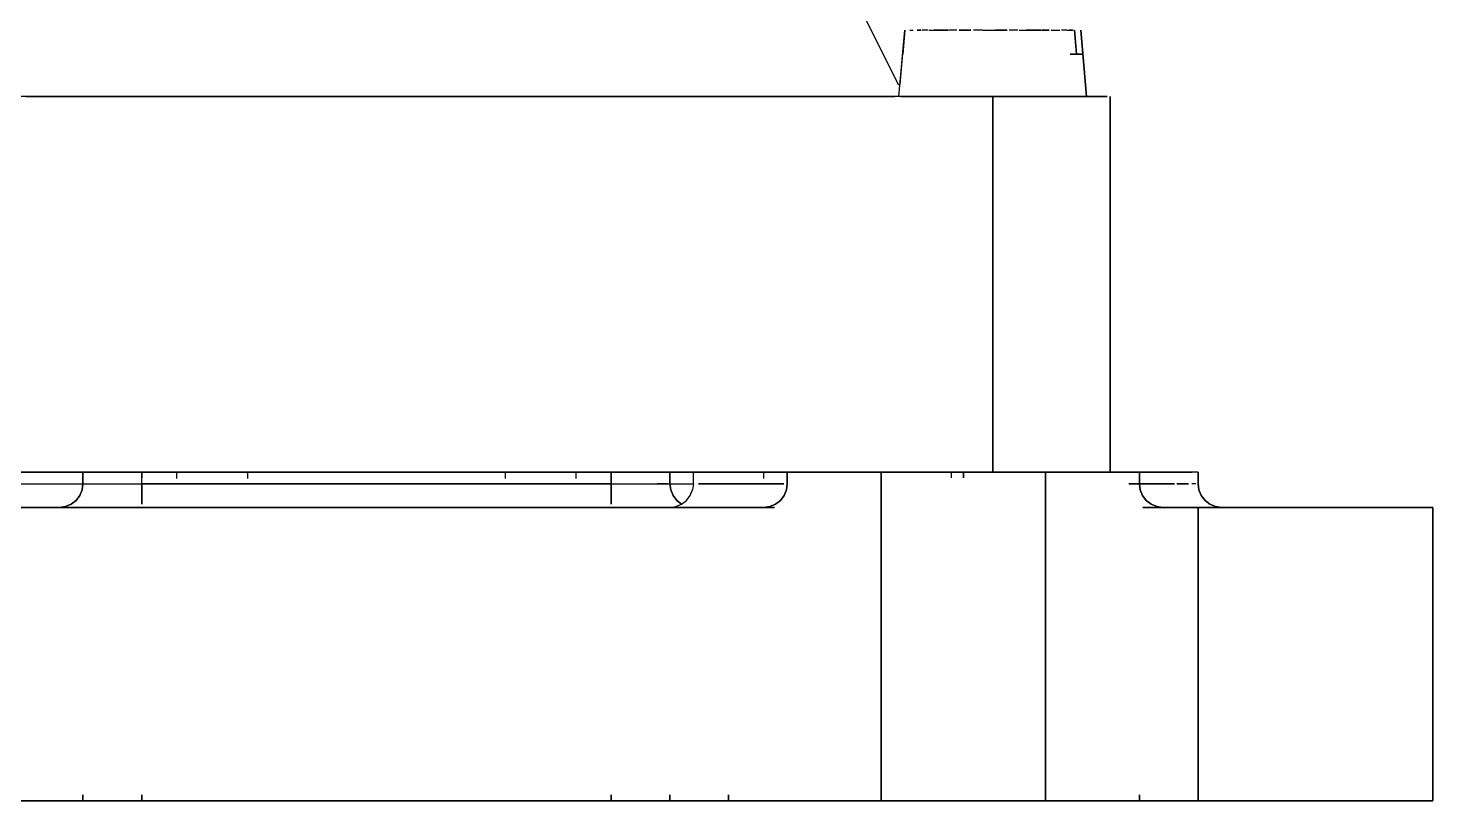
# Model space of a CAD drawing. Header units: millimetres. Extents: x 8 to 862, y 8 to 289.
# Drawn here: x 224.2 to 284, y 74.1 to 107 of the extents above; entities that cross this region are included whole.
import ezdxf

# ---------------------------------------------------------------- set-up
doc = ezdxf.new("R2010")
doc.units = ezdxf.units.MM
doc.layers.add('OUTLINE', color=7, linetype='Continuous')

msp = doc.modelspace()

# ---------------------------------------------------------------- linework, layer by layer
at = {"layer": 'OUTLINE'}
for p, q in [((261.276, 104.563), (255.521, 116.083)), ((261.285, 104.081), (261.527, 106.898)), ((261.524, 106.898), (261.327, 104.595)), ((261.527, 106.898), (261.442, 105.883)), ((261.74, 106.898), (261.882, 106.898)), ((262.224, 106.898), (262.062, 106.898)), ((262.062, 106.898), (262.224, 106.898)), ((262.517, 106.898), (262.274, 106.898)), ((262.558, 106.898), (262.788, 106.898)), ((262.788, 106.898), (262.945, 106.898)), ((262.945, 106.898), (262.788, 106.898)), ((263.087, 106.898), (262.945, 106.898)), ((262.945, 106.898), (263.087, 106.898)), ((263.376, 106.898), (263.087, 106.898)), ((263.087, 106.898), (263.376, 106.898)), ((263.745, 106.898), (263.406, 106.898)), ((264.1, 106.898), (263.843, 106.898)), ((263.843, 106.898), (264.1, 106.898)), ((264.342, 106.898), (264.1, 106.898)), ((264.1, 106.898), (264.342, 106.898)), ((264.841, 106.898), (264.466, 106.898)), ((264.856, 106.898), (265.222, 106.898)), ((265.222, 106.898), (265.378, 106.898)), ((265.603, 106.898), (265.378, 106.898)), ((265.378, 106.898), (265.603, 106.898)), ((265.898, 106.898), (265.603, 106.898)), ((265.603, 106.898), (265.898, 106.898)), ((266.35, 106.898), (265.981, 106.898)), ((266.406, 106.898), (266.707, 106.898)), ((266.707, 106.898), (266.893, 106.898)), ((266.893, 106.898), (266.707, 106.898)), ((267.053, 106.898), (266.893, 106.898)), ((266.893, 106.898), (267.053, 106.898)), ((267.351, 106.898), (267.053, 106.898)), ((267.053, 106.898), (267.351, 106.898)), ((267.377, 106.898), (267.682, 106.898)), ((267.682, 106.898), (267.377, 106.898)), ((267.764, 106.898), (267.962, 106.898)), ((267.962, 106.898), (268.131, 106.898)), ((268.435, 106.898), (268.213, 106.898)), ((268.444, 106.898), (268.624, 106.898)), ((268.494, 106.898), (268.674, 106.898)), ((268.703, 106.898), (268.532, 106.898)), ((268.845, 105.883), (268.757, 106.898)), ((268.757, 106.898), (268.845, 105.883)), ((269.025, 106.898), (269.114, 105.883)), ((269.114, 105.883), (269.025, 106.898)), ((269.028, 106.898), (269.276, 104.081)), ((269.276, 104.081), (269.031, 106.898)), ((268.845, 105.883), (268.579, 105.883)), ((268.579, 105.883), (268.845, 105.883)), ((268.585, 105.883), (269.114, 105.883)), ((269.114, 105.883), (268.585, 105.883)), ((265.278, 104.081), (215.654, 104.081)), ((226.167, 104.081), (223.639, 104.081)), ((225.003, 104.081), (224.096, 104.081)), ((224.096, 104.081), (225.003, 104.081)), ((225.907, 104.081), (225.003, 104.081)), ((225.003, 104.081), (225.907, 104.081)), ((226.881, 104.081), (225.907, 104.081)), ((225.907, 104.081), (226.881, 104.081)), ((228.946, 104.081), (226.167, 104.081)), ((227.856, 104.081), (226.881, 104.081)), ((226.881, 104.081), (227.856, 104.081)), ((228.889, 104.081), (227.856, 104.081)), ((227.856, 104.081), (228.889, 104.081)), ((229.923, 104.081), (228.889, 104.081)), ((228.889, 104.081), (229.923, 104.081)), ((231.919, 104.081), (228.946, 104.081)), ((231.007, 104.081), (229.923, 104.081)), ((229.923, 104.081), (231.007, 104.081)), ((232.088, 104.081), (231.007, 104.081)), ((231.007, 104.081), (232.088, 104.081)), ((235.035, 104.081), (231.919, 104.081)), ((233.207, 104.081), (232.088, 104.081)), ((232.088, 104.081), (233.207, 104.081)), ((234.326, 104.081), (233.207, 104.081)), ((233.207, 104.081), (234.326, 104.081)), ((235.469, 104.081), (234.326, 104.081)), ((234.326, 104.081), (235.469, 104.081)), ((238.224, 104.081), (235.035, 104.081)), ((236.612, 104.081), (235.469, 104.081)), ((235.469, 104.081), (236.612, 104.081)), ((237.769, 104.081), (236.612, 104.081)), ((236.612, 104.081), (237.769, 104.081)), ((238.927, 104.081), (237.769, 104.081)), ((237.769, 104.081), (238.927, 104.081)), ((241.431, 104.081), (238.224, 104.081)), ((240.082, 104.081), (238.927, 104.081)), ((238.927, 104.081), (240.082, 104.081)), ((241.239, 104.081), (240.082, 104.081)), ((240.082, 104.081), (241.239, 104.081)), ((242.385, 104.081), (241.239, 104.081)), ((241.239, 104.081), (242.385, 104.081)), ((244.591, 104.081), (241.431, 104.081)), ((243.531, 104.081), (242.385, 104.081)), ((242.385, 104.081), (243.531, 104.081)), ((244.65, 104.081), (243.531, 104.081)), ((243.531, 104.081), (244.65, 104.081)), ((247.645, 104.081), (244.591, 104.081)), ((245.772, 104.081), (244.65, 104.081)), ((244.65, 104.081), (245.772, 104.081)), ((246.859, 104.081), (245.772, 104.081)), ((245.772, 104.081), (246.859, 104.081)), ((247.943, 104.081), (246.859, 104.081)), ((246.859, 104.081), (247.943, 104.081)), ((250.527, 104.081), (247.645, 104.081)), ((248.982, 104.081), (247.943, 104.081)), ((247.943, 104.081), (248.982, 104.081)), ((250.022, 104.081), (248.982, 104.081)), ((248.982, 104.081), (250.022, 104.081)), ((251.002, 104.081), (250.022, 104.081)), ((250.022, 104.081), (251.002, 104.081)), ((253.188, 104.081), (250.527, 104.081)), ((251.98, 104.081), (251.002, 104.081)), ((251.002, 104.081), (251.98, 104.081)), ((252.892, 104.081), (251.98, 104.081)), ((251.98, 104.081), (252.892, 104.081)), ((253.805, 104.081), (252.892, 104.081)), ((252.892, 104.081), (253.805, 104.081)), ((255.571, 104.081), (253.188, 104.081)), ((254.638, 104.081), (253.805, 104.081)), ((253.805, 104.081), (254.638, 104.081)), ((255.47, 104.081), (254.638, 104.081)), ((254.638, 104.081), (255.47, 104.081)), ((256.218, 104.081), (255.47, 104.081)), ((255.47, 104.081), (256.218, 104.081)), ((257.635, 104.081), (255.571, 104.081)), ((256.962, 104.081), (256.218, 104.081)), ((256.218, 104.081), (256.962, 104.081)), ((257.614, 104.081), (256.962, 104.081)), ((256.962, 104.081), (257.614, 104.081)), ((258.264, 104.081), (257.614, 104.081)), ((257.614, 104.081), (258.264, 104.081)), ((259.336, 104.081), (257.635, 104.081)), ((258.813, 104.081), (258.264, 104.081)), ((258.264, 104.081), (258.813, 104.081)), ((259.363, 104.081), (258.813, 104.081)), ((258.813, 104.081), (259.363, 104.081)), ((260.641, 104.081), (259.336, 104.081)), ((259.803, 104.081), (259.363, 104.081)), ((259.363, 104.081), (259.803, 104.081)), ((260.246, 104.081), (259.803, 104.081)), ((259.803, 104.081), (260.246, 104.081)), ((260.573, 104.081), (260.246, 104.081)), ((260.246, 104.081), (260.573, 104.081)), ((260.901, 104.081), (260.573, 104.081)), ((260.573, 104.081), (260.901, 104.081)), ((261.303, 104.081), (260.641, 104.081)), ((261.114, 104.081), (260.901, 104.081)), ((260.901, 104.081), (261.114, 104.081)), ((261.359, 104.081), (261.507, 104.081)), ((261.507, 104.081), (261.359, 104.081)), ((261.507, 104.081), (261.731, 104.081)), ((261.731, 104.081), (261.507, 104.081)), ((262.023, 104.081), (261.731, 104.081)), ((261.731, 104.081), (262.023, 104.081)), ((262.378, 104.081), (262.023, 104.081)), ((262.023, 104.081), (262.378, 104.081)), ((262.378, 104.081), (262.788, 104.081)), ((262.788, 104.081), (262.378, 104.081)), ((263.249, 104.081), (262.788, 104.081)), ((262.788, 104.081), (263.249, 104.081)), ((263.748, 104.081), (263.249, 104.081)), ((263.249, 104.081), (263.748, 104.081)), ((264.277, 104.081), (263.748, 104.081)), ((263.748, 104.081), (264.277, 104.081)), ((264.277, 104.081), (264.826, 104.081)), ((264.826, 104.081), (264.277, 104.081)), ((264.826, 104.081), (265.384, 104.081)), ((265.384, 104.081), (264.826, 104.081)), ((265.278, 88.081), (265.278, 104.081)), ((265.278, 104.081), (265.278, 88.081)), ((265.278, 104.081), (266.391, 104.081)), ((266.391, 104.081), (265.278, 104.081)), ((265.939, 104.081), (265.384, 104.081)), ((265.384, 104.081), (265.939, 104.081)), ((266.483, 104.081), (265.939, 104.081)), ((265.939, 104.081), (266.483, 104.081)), ((266.391, 104.081), (267.448, 104.081)), ((267.448, 104.081), (266.391, 104.081)), ((266.483, 104.081), (267.002, 104.081)), ((267.002, 104.081), (266.483, 104.081)), ((267.487, 104.081), (267.002, 104.081)), ((267.002, 104.081), (267.487, 104.081)), ((267.448, 104.081), (268.396, 104.081)), ((268.396, 104.081), (267.448, 104.081)), ((267.487, 104.081), (267.93, 104.081)), ((267.93, 104.081), (267.487, 104.081)), ((267.93, 104.081), (268.32, 104.081)), ((268.32, 104.081), (267.93, 104.081)), ((268.653, 104.081), (268.32, 104.081)), ((268.32, 104.081), (268.653, 104.081)), ((268.396, 104.081), (269.188, 104.081)), ((269.188, 104.081), (268.396, 104.081)), ((268.653, 104.081), (268.919, 104.081)), ((268.919, 104.081), (268.653, 104.081)), ((268.975, 104.081), (268.724, 104.081)), ((268.724, 104.081), (268.975, 104.081)), ((268.751, 104.081), (268.887, 104.081)), ((269.093, 104.081), (268.887, 104.081)), ((268.887, 104.081), (269.093, 104.081)), ((268.919, 104.081), (269.114, 104.081)), ((269.114, 104.081), (268.919, 104.081)), ((269.188, 104.081), (268.922, 104.081)), ((268.946, 104.081), (269.132, 104.081)), ((269.149, 104.081), (268.975, 104.081)), ((268.975, 104.081), (269.149, 104.081)), ((269.781, 104.081), (269.188, 104.081)), ((269.188, 104.081), (269.781, 104.081)), ((270.153, 104.081), (269.781, 104.081)), ((269.781, 104.081), (270.153, 104.081)), ((270.277, 88.081), (270.277, 104.081)), ((270.277, 104.081), (270.277, 88.081)), ((212.777, 88.081), (239.027, 88.081)), ((239.027, 88.081), (212.777, 88.081)), ((214.026, 88.081), (256.404, 88.081)), ((256.404, 88.081), (214.026, 88.081)), ((226.527, 87.582), (226.527, 88.081)), ((226.527, 88.081), (226.527, 87.582)), ((226.864, 88.081), (226.613, 88.081)), ((226.613, 88.081), (226.864, 88.081)), ((227.259, 88.081), (226.864, 88.081)), ((226.864, 88.081), (227.259, 88.081)), ((227.776, 88.081), (227.259, 88.081)), ((227.259, 88.081), (227.776, 88.081)), ((228.381, 88.081), (227.776, 88.081)), ((227.776, 88.081), (228.381, 88.081)), ((229.028, 88.081), (228.381, 88.081)), ((228.381, 88.081), (229.028, 88.081)), ((229.028, 87.833), (229.028, 88.081)), ((229.028, 88.081), (249.027, 88.081)), ((229.028, 88.081), (229.028, 87.833)), ((229.028, 87.582), (229.028, 88.081)), ((249.027, 88.081), (229.028, 88.081)), ((230.528, 87.815), (230.528, 88.081)), ((230.729, 88.081), (230.579, 88.081)), ((230.579, 88.081), (230.729, 88.081)), ((230.965, 88.081), (230.729, 88.081)), ((230.729, 88.081), (230.965, 88.081)), ((231.278, 88.081), (230.965, 88.081)), ((230.965, 88.081), (231.278, 88.081)), ((231.639, 88.081), (231.278, 88.081)), ((231.278, 88.081), (231.639, 88.081)), ((232.029, 88.081), (231.639, 88.081)), ((231.639, 88.081), (232.029, 88.081)), ((232.415, 88.081), (232.029, 88.081)), ((232.029, 88.081), (232.415, 88.081)), ((232.779, 88.081), (232.415, 88.081)), ((232.415, 88.081), (232.779, 88.081)), ((233.089, 88.081), (232.779, 88.081)), ((232.779, 88.081), (233.089, 88.081)), ((233.328, 88.081), (233.089, 88.081)), ((233.089, 88.081), (233.328, 88.081)), ((233.476, 88.081), (233.328, 88.081)), ((233.328, 88.081), (233.476, 88.081)), ((233.529, 88.081), (233.529, 87.815)), ((239.027, 88.081), (265.278, 88.081)), ((265.278, 88.081), (239.027, 88.081)), ((244.526, 87.815), (244.526, 88.081)), ((244.727, 88.081), (244.579, 88.081)), ((244.579, 88.081), (244.727, 88.081)), ((244.966, 88.081), (244.727, 88.081)), ((244.727, 88.081), (244.966, 88.081)), ((245.276, 88.081), (244.966, 88.081)), ((244.966, 88.081), (245.276, 88.081)), ((245.64, 88.081), (245.276, 88.081)), ((245.276, 88.081), (245.64, 88.081)), ((246.026, 88.081), (245.64, 88.081)), ((245.64, 88.081), (246.026, 88.081)), ((246.416, 88.081), (246.026, 88.081)), ((246.026, 88.081), (246.416, 88.081)), ((246.776, 88.081), (246.416, 88.081)), ((246.416, 88.081), (246.776, 88.081)), ((247.09, 88.081), (246.776, 88.081)), ((246.776, 88.081), (247.09, 88.081)), ((247.326, 88.081), (247.09, 88.081)), ((247.09, 88.081), (247.326, 88.081)), ((247.476, 88.081), (247.326, 88.081)), ((247.326, 88.081), (247.476, 88.081)), ((247.527, 88.081), (247.527, 87.815)), ((249.674, 88.081), (249.027, 88.081)), ((249.027, 87.833), (249.027, 88.081)), ((249.027, 87.582), (249.027, 88.081)), ((249.027, 88.081), (249.027, 87.582)), ((249.027, 88.081), (249.674, 88.081)), ((250.279, 88.081), (249.674, 88.081)), ((249.674, 88.081), (250.279, 88.081)), ((250.796, 88.081), (250.279, 88.081)), ((250.279, 88.081), (250.796, 88.081)), ((251.191, 88.081), (250.796, 88.081)), ((250.796, 88.081), (251.191, 88.081)), ((251.442, 88.081), (251.191, 88.081)), ((251.191, 88.081), (251.442, 88.081)), ((251.528, 87.582), (251.528, 88.081)), ((251.528, 88.081), (251.528, 87.582)), ((252.715, 88.081), (252.526, 88.081)), ((252.526, 88.081), (252.715, 88.081)), ((252.526, 87.582), (252.526, 88.081)), ((253.265, 88.081), (252.715, 88.081)), ((252.715, 88.081), (253.265, 88.081)), ((254.139, 88.081), (253.265, 88.081)), ((253.265, 88.081), (254.139, 88.081)), ((255.279, 88.081), (254.139, 88.081)), ((254.139, 88.081), (255.279, 88.081)), ((256.604, 88.081), (255.279, 88.081)), ((255.279, 88.081), (256.604, 88.081)), ((255.527, 87.818), (255.527, 88.081)), ((255.863, 88.081), (255.612, 88.081)), ((255.612, 88.081), (255.863, 88.081)), ((256.259, 88.081), (255.863, 88.081)), ((255.863, 88.081), (256.259, 88.081)), ((256.779, 88.081), (256.259, 88.081)), ((256.259, 88.081), (256.779, 88.081)), ((256.404, 88.081), (264.029, 88.081)), ((264.029, 88.081), (256.404, 88.081)), ((256.528, 88.081), (256.528, 87.582)), ((256.528, 88.081), (260.526, 88.081)), ((256.528, 87.582), (256.528, 88.081)), ((256.528, 88.081), (256.746, 88.081)), ((260.526, 88.081), (256.528, 88.081)), ((258.028, 88.081), (256.604, 88.081)), ((256.604, 88.081), (258.028, 88.081)), ((257.387, 88.081), (256.746, 88.081)), ((256.746, 88.081), (257.387, 88.081)), ((257.381, 88.081), (256.779, 88.081)), ((256.779, 88.081), (257.381, 88.081)), ((258.028, 88.081), (257.381, 88.081)), ((257.381, 88.081), (258.028, 88.081)), ((258.415, 88.081), (257.387, 88.081)), ((257.387, 88.081), (258.415, 88.081)), ((258.028, 88.081), (258.675, 88.081)), ((258.675, 88.081), (258.028, 88.081)), ((259.451, 88.081), (258.028, 88.081)), ((258.028, 88.081), (259.451, 88.081)), ((259.767, 88.081), (258.415, 88.081)), ((258.415, 88.081), (259.767, 88.081)), ((258.675, 88.081), (259.277, 88.081)), ((259.277, 88.081), (258.675, 88.081)), ((259.277, 88.081), (259.794, 88.081)), ((259.794, 88.081), (259.277, 88.081)), ((260.777, 88.081), (259.451, 88.081)), ((259.451, 88.081), (260.777, 88.081)), ((261.368, 88.081), (259.767, 88.081)), ((259.767, 88.081), (261.368, 88.081)), ((259.794, 88.081), (260.193, 88.081)), ((260.193, 88.081), (259.794, 88.081)), ((260.193, 88.081), (260.444, 88.081)), ((260.444, 88.081), (260.193, 88.081)), ((260.526, 88.081), (260.526, 74.083)), ((260.526, 74.083), (260.526, 88.081)), ((260.526, 87.818), (260.526, 88.081)), ((260.647, 88.081), (260.996, 88.081)), ((260.996, 88.081), (260.647, 88.081)), ((261.917, 88.081), (260.777, 88.081)), ((260.777, 88.081), (261.917, 88.081)), ((260.996, 88.081), (261.554, 88.081)), ((261.554, 88.081), (260.996, 88.081)), ((263.122, 88.081), (261.368, 88.081)), ((261.368, 88.081), (263.122, 88.081)), ((261.554, 88.081), (262.277, 88.081)), ((262.277, 88.081), (261.554, 88.081)), ((262.791, 88.081), (261.917, 88.081)), ((261.917, 88.081), (262.791, 88.081)), ((262.277, 88.081), (263.122, 88.081)), ((263.122, 88.081), (262.277, 88.081)), ((263.341, 88.081), (262.791, 88.081)), ((262.791, 88.081), (263.341, 88.081)), ((264.932, 88.081), (263.122, 88.081)), ((263.122, 88.081), (264.029, 88.081)), ((264.029, 88.081), (263.122, 88.081)), ((263.341, 88.081), (263.527, 88.081)), ((263.527, 88.081), (263.341, 88.081)), ((263.527, 87.833), (263.527, 88.081)), ((264.029, 87.833), (264.029, 88.081)), ((264.029, 88.081), (264.029, 87.833)), ((264.029, 88.081), (266.252, 88.081)), ((266.252, 88.081), (264.029, 88.081)), ((264.029, 88.081), (264.932, 88.081)), ((264.932, 88.081), (264.029, 88.081)), ((264.932, 88.081), (266.686, 88.081)), ((264.932, 88.081), (265.777, 88.081)), ((265.777, 88.081), (264.932, 88.081)), ((266.686, 88.081), (264.932, 88.081)), ((265.278, 88.081), (266.391, 88.081)), ((266.391, 88.081), (265.278, 88.081)), ((265.777, 88.081), (266.503, 88.081)), ((266.503, 88.081), (265.777, 88.081)), ((266.252, 88.081), (268.367, 88.081)), ((268.367, 88.081), (266.252, 88.081)), ((266.391, 88.081), (267.448, 88.081)), ((267.448, 88.081), (266.391, 88.081)), ((266.503, 88.081), (267.059, 88.081)), ((267.059, 88.081), (266.503, 88.081)), ((268.287, 88.081), (266.686, 88.081)), ((267.059, 88.081), (267.407, 88.081)), ((267.407, 88.081), (267.059, 88.081)), ((267.448, 88.081), (268.396, 88.081)), ((268.396, 88.081), (267.448, 88.081)), ((271.527, 88.081), (267.528, 88.081)), ((267.528, 74.083), (267.528, 88.081)), ((267.528, 88.081), (267.528, 74.083)), ((267.528, 88.081), (271.527, 88.081)), ((268.136, 88.081), (268.396, 88.081)), ((269.643, 88.081), (268.287, 88.081)), ((268.367, 88.081), (270.263, 88.081)), ((270.263, 88.081), (268.367, 88.081)), ((268.396, 88.081), (269.188, 88.081)), ((268.925, 88.081), (269.188, 88.081)), ((268.934, 88.081), (269.188, 88.081)), ((268.94, 88.081), (269.188, 88.081)), ((268.946, 88.081), (269.188, 88.081)), ((269.188, 88.081), (269.781, 88.081)), ((269.297, 88.081), (269.781, 88.081)), ((269.53, 88.081), (269.781, 88.081)), ((270.667, 88.081), (269.643, 88.081)), ((269.663, 88.081), (270.153, 88.081)), ((269.781, 88.081), (270.153, 88.081)), ((269.899, 88.081), (270.667, 88.081)), ((270.667, 88.081), (269.899, 88.081)), ((271.527, 88.081), (269.926, 88.081)), ((270.153, 88.081), (269.967, 88.081)), ((270.263, 88.081), (270.026, 88.081)), ((270.026, 88.081), (270.263, 88.081)), ((271.846, 88.081), (270.263, 88.081)), ((270.263, 88.081), (271.846, 88.081)), ((271.308, 88.081), (270.667, 88.081)), ((270.667, 88.081), (271.308, 88.081)), ((271.527, 88.081), (271.308, 88.081)), ((271.527, 87.582), (271.527, 88.081)), ((271.527, 88.081), (271.527, 87.833)), ((271.527, 88.081), (271.527, 87.582)), ((271.527, 87.833), (271.527, 88.081)), ((273.039, 88.081), (271.846, 88.081)), ((271.846, 88.081), (273.039, 88.081)), ((273.777, 88.081), (273.039, 88.081)), ((273.039, 88.081), (273.777, 88.081)), ((274.028, 88.081), (273.777, 88.081)), ((274.028, 88.081), (274.028, 87.582)), ((274.028, 87.582), (274.028, 88.081)), ((221.247, 87.582), (226.595, 87.582)), ((226.527, 87.582), (226.494, 87.322)), ((226.494, 87.322), (226.527, 87.582)), ((226.613, 87.582), (226.864, 87.582)), ((226.864, 87.582), (227.259, 87.582)), ((227.259, 87.582), (227.776, 87.582)), ((227.776, 87.582), (228.381, 87.582)), ((228.381, 87.582), (229.028, 87.582)), ((249.027, 87.582), (229.028, 87.582)), ((229.028, 87.322), (229.028, 87.582)), ((229.028, 87.582), (249.027, 87.582)), ((229.028, 87.582), (229.028, 87.322)), ((249.027, 87.582), (249.674, 87.582)), ((249.027, 87.582), (249.027, 87.322)), ((249.027, 87.322), (249.027, 87.582)), ((249.674, 87.582), (250.279, 87.582)), ((250.279, 87.582), (250.796, 87.582)), ((250.796, 87.582), (251.191, 87.582)), ((251.191, 87.582), (250.994, 87.582)), ((251.442, 87.582), (251.191, 87.582)), ((251.191, 87.582), (251.442, 87.582)), ((251.194, 87.582), (252.529, 87.582)), ((251.561, 87.322), (251.528, 87.582)), ((251.528, 87.582), (251.561, 87.322)), ((252.526, 87.582), (252.494, 87.322)), ((252.739, 87.582), (252.946, 87.582)), ((252.946, 87.582), (252.739, 87.582)), ((252.946, 87.582), (253.285, 87.582)), ((253.285, 87.582), (252.946, 87.582)), ((253.285, 87.582), (253.454, 87.582)), ((253.454, 87.582), (253.285, 87.582)), ((253.454, 87.582), (254.139, 87.582)), ((254.139, 87.582), (253.454, 87.582)), ((254.139, 87.582), (254.971, 87.582)), ((254.971, 87.582), (254.139, 87.582)), ((254.971, 87.582), (255.287, 87.582)), ((255.287, 87.582), (254.971, 87.582)), ((255.287, 87.582), (255.922, 87.582)), ((255.922, 87.582), (255.287, 87.582)), ((255.922, 87.582), (256.38, 87.582)), ((256.38, 87.582), (255.922, 87.582)), ((256.528, 87.582), (256.492, 87.322)), ((256.492, 87.322), (256.528, 87.582)), ((271.081, 87.582), (271.586, 87.582)), ((271.586, 87.582), (271.081, 87.582)), ((271.284, 87.582), (271.122, 87.582)), ((271.426, 87.582), (271.284, 87.582)), ((271.562, 87.322), (271.527, 87.582)), ((271.527, 87.582), (271.562, 87.322)), ((271.586, 87.582), (271.828, 87.582)), ((271.828, 87.582), (271.586, 87.582)), ((271.828, 87.582), (272.439, 87.582)), ((272.439, 87.582), (271.828, 87.582)), ((272.439, 87.582), (273.027, 87.582)), ((273.027, 87.582), (272.439, 87.582)), ((273.124, 87.582), (273.623, 87.582)), ((273.623, 87.582), (273.124, 87.582)), ((273.925, 87.582), (273.753, 87.582)), ((274.06, 87.322), (274.028, 87.582)), ((274.028, 87.582), (274.06, 87.322)), ((226.235, 86.876), (226.028, 86.717)), ((226.028, 86.717), (226.235, 86.876)), ((226.394, 87.083), (226.235, 86.876)), ((226.235, 86.876), (226.394, 87.083)), ((226.494, 87.322), (226.394, 87.083)), ((226.394, 87.083), (226.494, 87.322)), ((229.028, 87.083), (229.028, 87.322)), ((229.028, 87.322), (229.028, 87.083)), ((229.028, 86.876), (229.028, 87.083)), ((229.028, 87.083), (229.028, 86.876)), ((229.028, 86.717), (229.028, 86.876)), ((229.028, 86.876), (229.028, 86.717)), ((249.027, 87.322), (249.027, 87.083)), ((249.027, 87.083), (249.027, 87.322)), ((249.027, 87.083), (249.027, 86.876)), ((249.027, 86.876), (249.027, 87.083)), ((249.027, 86.876), (249.027, 86.717)), ((249.027, 86.717), (249.027, 86.876)), ((251.661, 87.083), (251.561, 87.322)), ((251.561, 87.322), (251.661, 87.083)), ((251.82, 86.876), (251.661, 87.083)), ((251.661, 87.083), (251.82, 86.876)), ((252.027, 86.717), (251.82, 86.876)), ((251.82, 86.876), (252.027, 86.717)), ((252.027, 86.717), (252.234, 86.876)), ((252.234, 86.876), (252.393, 87.083)), ((252.393, 87.083), (252.494, 87.322)), ((256.235, 86.876), (256.029, 86.717)), ((256.029, 86.717), (256.235, 86.876)), ((256.395, 87.083), (256.235, 86.876)), ((256.235, 86.876), (256.395, 87.083)), ((256.492, 87.322), (256.395, 87.083)), ((256.395, 87.083), (256.492, 87.322)), ((271.662, 87.083), (271.562, 87.322)), ((271.562, 87.322), (271.662, 87.083)), ((271.819, 86.876), (271.662, 87.083)), ((271.662, 87.083), (271.819, 86.876)), ((272.029, 86.717), (271.819, 86.876)), ((271.819, 86.876), (272.029, 86.717)), ((274.06, 87.322), (274.161, 87.083)), ((274.161, 87.083), (274.06, 87.322)), ((274.161, 87.083), (274.32, 86.876)), ((274.32, 86.876), (274.161, 87.083)), ((274.32, 86.876), (274.527, 86.717)), ((274.527, 86.717), (274.32, 86.876)), ((221.781, 86.581), (225.792, 86.581)), ((225.792, 86.581), (221.781, 86.581)), ((255.527, 86.581), (222.528, 86.581)), ((222.528, 86.581), (255.527, 86.581)), ((225.786, 86.616), (225.529, 86.581)), ((225.529, 86.581), (225.786, 86.616)), ((225.995, 86.581), (225.647, 86.581)), ((225.647, 86.581), (225.821, 86.581)), ((225.821, 86.581), (225.647, 86.581)), ((225.647, 86.581), (225.995, 86.581)), ((226.028, 86.717), (225.786, 86.616)), ((225.786, 86.616), (226.028, 86.717)), ((226.553, 86.581), (225.995, 86.581)), ((225.995, 86.581), (226.553, 86.581)), ((226.553, 86.581), (227.277, 86.581)), ((227.277, 86.581), (226.553, 86.581)), ((228.122, 86.581), (227.277, 86.581)), ((227.277, 86.581), (228.122, 86.581)), ((229.028, 86.581), (228.122, 86.581)), ((228.122, 86.581), (229.028, 86.581)), ((249.027, 86.581), (229.028, 86.581)), ((229.028, 86.581), (249.027, 86.581)), ((249.027, 86.581), (249.933, 86.581)), ((249.933, 86.581), (249.027, 86.581)), ((250.778, 86.581), (249.933, 86.581)), ((249.933, 86.581), (250.778, 86.581)), ((250.778, 86.581), (251.501, 86.581)), ((251.501, 86.581), (250.778, 86.581)), ((251.501, 86.581), (251.874, 86.581)), ((251.874, 86.581), (251.501, 86.581)), ((251.528, 86.581), (251.785, 86.616)), ((251.652, 86.581), (251.838, 86.581)), ((251.652, 86.581), (252.021, 86.581)), ((251.838, 86.581), (251.652, 86.581)), ((252.021, 86.581), (251.652, 86.581)), ((251.785, 86.616), (252.027, 86.717)), ((252.624, 86.581), (252.021, 86.581)), ((252.021, 86.581), (252.624, 86.581)), ((252.624, 86.581), (253.43, 86.581)), ((253.43, 86.581), (252.624, 86.581)), ((253.43, 86.581), (254.416, 86.581)), ((254.416, 86.581), (253.43, 86.581)), ((254.416, 86.581), (255.541, 86.581)), ((255.541, 86.581), (254.416, 86.581)), ((255.786, 86.616), (255.527, 86.581)), ((255.527, 86.581), (255.786, 86.616)), ((255.541, 86.581), (255.784, 86.581)), ((255.784, 86.581), (255.541, 86.581)), ((255.645, 86.581), (255.987, 86.581)), ((255.987, 86.581), (255.645, 86.581)), ((256.029, 86.717), (255.786, 86.616)), ((255.786, 86.616), (256.029, 86.717)), ((272.342, 86.581), (271.674, 86.581)), ((271.674, 86.581), (272.342, 86.581)), ((271.692, 86.581), (272.067, 86.581)), ((272.067, 86.581), (271.692, 86.581)), ((272.268, 86.616), (272.029, 86.717)), ((272.029, 86.717), (272.268, 86.616)), ((272.067, 86.581), (272.413, 86.581)), ((272.413, 86.581), (272.067, 86.581)), ((272.268, 86.616), (272.528, 86.581)), ((272.528, 86.581), (272.268, 86.616)), ((273.281, 86.581), (272.342, 86.581)), ((272.342, 86.581), (273.281, 86.581)), ((272.528, 86.581), (274.028, 86.581)), ((274.028, 86.581), (272.528, 86.581)), ((274.034, 86.581), (273.281, 86.581)), ((273.281, 86.581), (274.034, 86.581)), ((274.028, 74.083), (274.028, 86.581)), ((274.028, 86.581), (274.028, 74.083)), ((274.028, 86.581), (276.252, 86.581)), ((276.252, 86.581), (274.028, 86.581)), ((274.583, 86.581), (274.034, 86.581)), ((274.034, 86.581), (274.583, 86.581)), ((274.583, 86.581), (274.4, 86.581)), ((276.252, 86.581), (274.521, 86.581)), ((274.527, 86.717), (274.769, 86.616)), ((274.769, 86.616), (274.527, 86.717)), ((274.917, 86.581), (274.583, 86.581)), ((274.583, 86.581), (274.917, 86.581)), ((274.769, 86.616), (275.026, 86.581)), ((275.026, 86.581), (274.769, 86.616)), ((276.252, 86.581), (278.366, 86.581)), ((278.366, 86.581), (276.252, 86.581)), ((278.366, 86.581), (280.262, 86.581)), ((280.262, 86.581), (278.366, 86.581)), ((280.262, 86.581), (281.845, 86.581)), ((281.845, 86.581), (280.262, 86.581)), ((281.845, 86.581), (283.038, 86.581)), ((283.038, 86.581), (281.845, 86.581)), ((283.038, 86.581), (283.776, 86.581)), ((283.776, 86.581), (283.038, 86.581)), ((283.776, 86.581), (284.027, 86.581)), ((284.027, 86.581), (283.776, 86.581)), ((284.027, 74.083), (284.027, 86.581)), ((284.027, 86.581), (284.027, 74.083)), ((226.527, 74.346), (226.527, 74.083)), ((226.527, 74.083), (226.527, 74.346)), ((229.028, 74.346), (229.028, 74.083)), ((229.028, 74.083), (229.028, 74.346)), ((249.027, 74.346), (249.027, 74.083)), ((249.027, 74.083), (249.027, 74.346)), ((251.528, 74.346), (251.528, 74.083)), ((251.528, 74.083), (251.528, 74.346)), ((254.026, 74.346), (254.026, 74.083)), ((254.026, 74.083), (254.026, 74.346)), ((260.526, 74.083), (260.526, 74.346)), ((260.526, 74.346), (260.526, 74.083)), ((267.528, 74.346), (267.528, 74.083)), ((271.527, 74.083), (271.527, 74.346)), ((271.527, 74.346), (271.527, 74.083)), ((274.028, 74.083), (274.028, 74.349)), ((274.028, 74.346), (274.028, 74.083)), ((274.028, 74.083), (274.028, 74.346)), ((217.529, 74.083), (260.526, 74.083)), ((260.526, 74.083), (217.529, 74.083)), ((224.029, 74.083), (224.675, 74.083)), ((224.675, 74.083), (224.029, 74.083)), ((225.278, 74.083), (224.675, 74.083)), ((224.675, 74.083), (225.278, 74.083)), ((225.795, 74.083), (225.278, 74.083)), ((225.278, 74.083), (225.795, 74.083)), ((225.795, 74.083), (226.193, 74.083)), ((226.193, 74.083), (225.795, 74.083)), ((226.193, 74.083), (226.441, 74.083)), ((226.441, 74.083), (226.193, 74.083)), ((226.589, 74.083), (226.775, 74.083)), ((226.775, 74.083), (226.589, 74.083)), ((226.864, 74.083), (226.613, 74.083)), ((226.613, 74.083), (226.864, 74.083)), ((226.775, 74.083), (227.073, 74.083)), ((227.073, 74.083), (226.775, 74.083)), ((227.259, 74.083), (226.864, 74.083)), ((226.864, 74.083), (227.259, 74.083)), ((227.073, 74.083), (227.469, 74.083)), ((227.469, 74.083), (227.073, 74.083)), ((227.776, 74.083), (227.259, 74.083)), ((227.259, 74.083), (227.776, 74.083)), ((227.469, 74.083), (227.941, 74.083)), ((227.941, 74.083), (227.469, 74.083)), ((228.381, 74.083), (227.776, 74.083)), ((227.776, 74.083), (228.381, 74.083)), ((228.47, 74.083), (227.941, 74.083)), ((229.028, 74.083), (228.381, 74.083)), ((228.381, 74.083), (229.028, 74.083)), ((229.028, 74.083), (228.47, 74.083)), ((249.027, 74.083), (229.028, 74.083)), ((249.027, 74.083), (249.585, 74.083)), ((249.674, 74.083), (249.027, 74.083)), ((249.027, 74.083), (249.674, 74.083)), ((250.114, 74.083), (249.585, 74.083)), ((250.279, 74.083), (249.674, 74.083)), ((249.674, 74.083), (250.279, 74.083)), ((250.586, 74.083), (250.114, 74.083)), ((250.796, 74.083), (250.279, 74.083)), ((250.982, 74.083), (250.586, 74.083)), ((251.191, 74.083), (250.796, 74.083)), ((250.982, 74.083), (251.28, 74.083)), ((251.28, 74.083), (250.982, 74.083)), ((251.442, 74.083), (251.191, 74.083)), ((251.28, 74.083), (251.466, 74.083)), ((251.466, 74.083), (251.28, 74.083)), ((251.862, 74.083), (251.614, 74.083)), ((251.614, 74.083), (251.862, 74.083)), ((252.26, 74.083), (251.862, 74.083)), ((251.862, 74.083), (252.26, 74.083)), ((252.777, 74.083), (252.26, 74.083)), ((252.26, 74.083), (252.777, 74.083)), ((253.38, 74.083), (252.777, 74.083)), ((252.777, 74.083), (253.38, 74.083)), ((254.026, 74.083), (253.38, 74.083)), ((253.38, 74.083), (254.026, 74.083)), ((271.527, 74.083), (254.026, 74.083)), ((254.026, 74.083), (271.527, 74.083)), ((260.996, 74.083), (260.647, 74.083)), ((260.647, 74.083), (260.996, 74.083)), ((261.554, 74.083), (260.996, 74.083)), ((260.996, 74.083), (261.554, 74.083)), ((262.277, 74.083), (261.554, 74.083)), ((261.554, 74.083), (262.277, 74.083)), ((263.122, 74.083), (262.277, 74.083)), ((262.277, 74.083), (263.122, 74.083)), ((263.122, 74.083), (264.029, 74.083)), ((264.029, 74.083), (263.122, 74.083)), ((264.029, 74.083), (264.932, 74.083)), ((264.932, 74.083), (264.029, 74.083)), ((264.932, 74.083), (265.777, 74.083)), ((265.777, 74.083), (264.932, 74.083)), ((265.777, 74.083), (266.503, 74.083)), ((266.503, 74.083), (265.777, 74.083)), ((266.503, 74.083), (267.059, 74.083)), ((267.059, 74.083), (266.503, 74.083)), ((267.407, 74.083), (267.059, 74.083)), ((267.059, 74.083), (267.407, 74.083)), ((267.528, 74.083), (274.028, 74.083)), ((274.028, 74.083), (267.528, 74.083)), ((271.527, 74.083), (272.173, 74.083)), ((272.173, 74.083), (271.527, 74.083)), ((272.173, 74.083), (272.779, 74.083)), ((272.779, 74.083), (272.173, 74.083)), ((273.296, 74.083), (272.779, 74.083)), ((272.779, 74.083), (273.296, 74.083)), ((273.296, 74.083), (273.691, 74.083)), ((273.691, 74.083), (273.296, 74.083)), ((273.691, 74.083), (273.942, 74.083)), ((273.942, 74.083), (273.691, 74.083)), ((274.028, 74.083), (276.252, 74.083)), ((276.252, 74.083), (274.028, 74.083)), ((276.252, 74.083), (278.366, 74.083)), ((278.366, 74.083), (276.252, 74.083)), ((278.366, 74.083), (280.262, 74.083)), ((280.262, 74.083), (278.366, 74.083)), ((280.262, 74.083), (281.845, 74.083)), ((281.845, 74.083), (280.262, 74.083)), ((281.845, 74.083), (283.038, 74.083)), ((283.038, 74.083), (281.845, 74.083)), ((283.038, 74.083), (283.776, 74.083)), ((283.776, 74.083), (283.038, 74.083)), ((283.776, 74.083), (284.027, 74.083)), ((284.027, 74.083), (283.776, 74.083))]:
    msp.add_line(p, q, dxfattribs=at)

doc.saveas('drawing.dxf')
